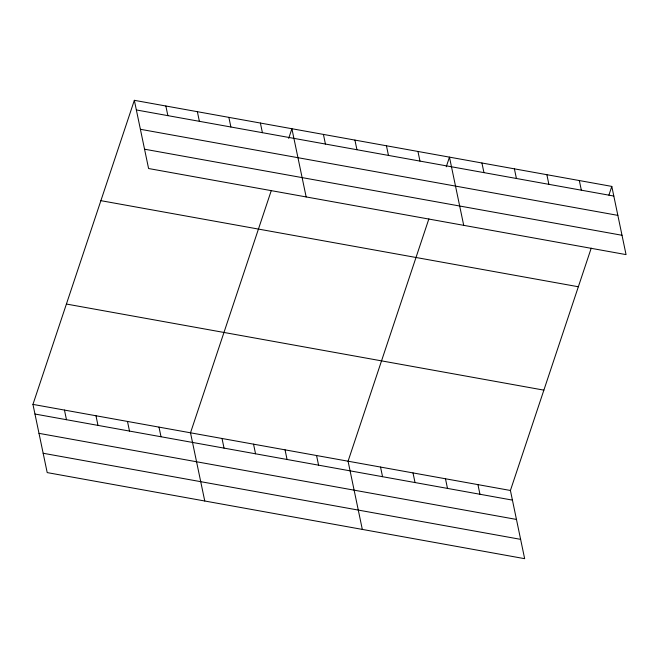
<?xml version="1.0" encoding="UTF-8"?>
<svg xmlns="http://www.w3.org/2000/svg" width="659" height="659" viewBox="0 0 659 659"><rect width="100%" height="100%" fill="white"/><g stroke="black" fill="none" stroke-linecap="round" stroke-linejoin="round"><path stroke-width="0.99" d="M591.214 248.163L510.412 490.477L524.655 558.675L47.201 472.594L32.95 404.395L134.345 100.325L611.799 186.406L626.05 254.605L148.588 168.523L134.345 100.325M271.31 190.484L190.509 432.798L204.76 500.997M288.691 138.382L291.904 128.736L306.155 196.934M428.877 218.887L348.076 461.209L362.318 529.408M446.25 166.793L449.463 157.139L463.714 225.337M608.908 195.097L611.799 186.406M136.355 109.954L613.817 196.044M140.392 129.288L617.854 215.369M144.552 149.198L622.014 235.279M100.885 200.665L578.347 286.756M66.411 304.046L543.873 390.136M32.95 404.395L510.412 490.477M34.96 414.025L512.422 500.115M38.996 433.35L516.458 519.44M43.156 453.26L520.618 539.35M579.335 180.558L581.345 190.187M546.871 174.701L548.881 184.339M514.399 168.852L516.417 178.482M481.935 162.995L483.945 172.625M417.954 151.463L419.964 161.093M477.94 484.629L479.958 494.258M386.446 145.779L388.456 155.409M445.476 478.772L447.486 488.401M354.929 140.095L356.939 149.733M413.012 472.915L415.022 482.553M323.421 134.411L325.431 144.049M380.54 467.066L382.549 476.696M260.396 123.052L262.406 132.681M316.559 455.526L318.577 465.163M228.879 117.368L230.889 127.006M285.05 449.85L287.06 459.48M197.37 111.684L199.38 121.322M253.534 444.166L255.552 453.796M165.854 106.008L167.864 115.638M222.025 438.482L224.035 448.12M159 427.123L161.01 436.752M127.484 421.439L129.502 431.068M95.975 415.755L97.985 425.393M64.458 410.071L66.477 419.709"/></g></svg>
